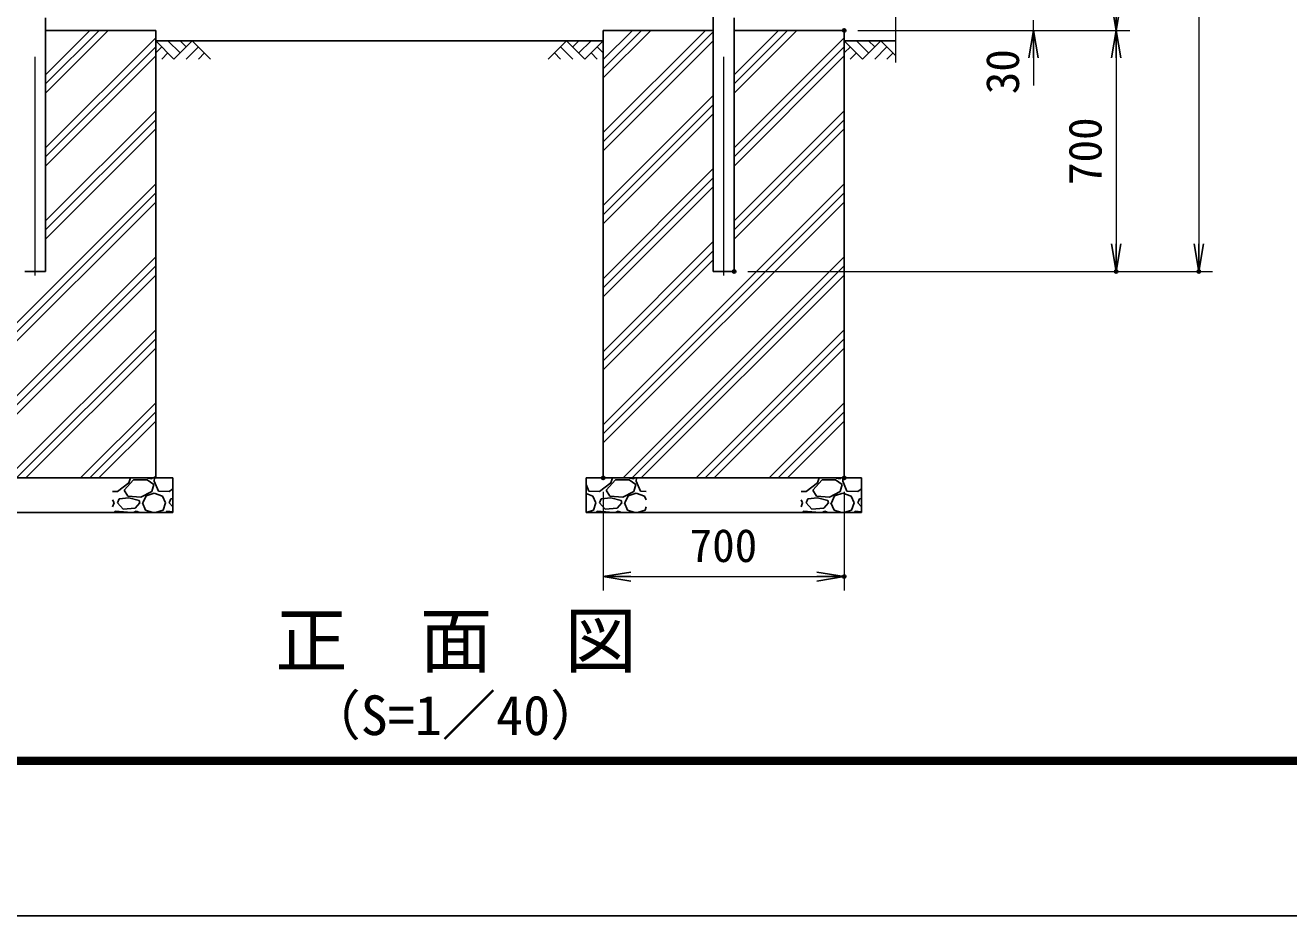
# Model space of a CAD drawing. Units: millimetres, scale not verified. Extents: x -8400 to 8400, y -5940 to 5940.
# Drawn here: x -6309 to -2639, y -5940 to -3353 of the extents above; entities that cross this region are included whole.
import ezdxf
from ezdxf.enums import TextEntityAlignment as Align

# ---------------------------------------------------------------- set-up
doc = ezdxf.new("R2010")
doc.units = ezdxf.units.MM
doc.header["$LTSCALE"] = 20
doc.header["$PDMODE"] = 32
doc.header["$PDSIZE"] = 10
doc.linetypes.add('USER1', pattern=[50.8, 31.75, -6.35, 6.35, -6.35])
for name, color, linetype, lineweight in [('0-0_D-TTL-TXT', 7, 'Continuous', 25), ('0-3_D-STR1', 1, 'Continuous', 25), ('0-4_D-STR-DIM', 7, 'Continuous', 13), ('0-7_D-DCR-HCH', 7, 'Continuous', 13), ('0-8_D-BGD', 7, 'Continuous', 25), ('0-9_D-STR4', 7, 'Continuous', 25), ('0-C_D-BMK', 2, 'USER1', 13), ('0-E_D-TTL', 7, 'Continuous', 25)]:
    doc.layers.add(name, color=color, linetype=linetype, lineweight=lineweight)
doc.layers.add('0-5_0', color=7, linetype='Continuous')
doc.layers.add('0-6_Defpoints', color=7, linetype='Continuous')
doc.styles.add('ＭＳ ゴシック', font='')
doc.styles.get('ＭＳ ゴシック').set_extended_font_data('MS Gothic')

# ---------------------------------------------------------------- blocks, each defined once
blk = doc.blocks.new('_Open')
at = {"layer": '0-5_0'}
blk.add_line((-20, 3.333), (0, 0), dxfattribs=at)
blk.add_lwpolyline([(-20, -3.333), (0, 0), (-20, 0)], dxfattribs=at)

msp = doc.modelspace()

# ---------------------------------------------------------------- linework, layer by layer
at = {"layer": '0-3_D-STR1'}
for p, q in [((-4310.63, -2768.22), (-4310.63, -4068.22)), ((-6250.13, -4068.22), (-6250.13, -3331.6)), ((-4250.13, -4068.22), (-4250.13, -3331.6)), ((-6310.63, -4068.22), (-6250.13, -4068.22)), ((-4310.63, -4068.22), (-4250.13, -4068.22))]:
    msp.add_line(p, q, dxfattribs=at)
at = {"layer": '0-4_D-STR-DIM'}
for p, q in [((-2900.38, 4554.78), (-2900.38, -3988.22)), ((-3780.38, -3461.22), (-3780.38, -2378.87)), ((-3380.38, -3368.22), (-3380.38, -3338.22)), ((-3890.38, -3368.22), (-3100.38, -3368.22)), ((-3890.38, -3368.22), (-3340.38, -3368.22)), ((-3890.38, -3368.22), (-3100.38, -3368.22)), ((-3380.38, -3448.22), (-3380.38, -3528.22)), ((-3140.38, -3448.22), (-3140.38, -3988.22)), ((-4210.13, -4068.22), (-3100.38, -4068.22)), ((-4210.13, -4068.22), (-2860.38, -4068.22)), ((-4630.38, -4708.22), (-4630.38, -4994.86)), ((-3930.38, -4708.22), (-3930.38, -4994.86)), ((-4550.38, -4954.86), (-4010.38, -4954.86))]:
    msp.add_line(p, q, dxfattribs=at)
at = {"layer": '0-6_Defpoints'}
for p in [(-3930.38, -3368.22), (-4250.13, -4068.22), (-4250.13, -4068.22), (-3140.38, -4068.22), (-2900.38, -4068.22), (-4630.38, -4668.22), (-3930.38, -4668.22), (-3930.38, -4954.86)]:
    msp.add_point(p, dxfattribs=at)
at = {"layer": '0-7_D-DCR-HCH'}
for p, q in [((-6250.13, -3550.01), (-6068.34, -3368.22)), ((-6250.13, -3523.49), (-6094.85, -3368.22)), ((-6250.13, -3496.97), (-6121.37, -3368.22)), ((-4630.38, -3505.99), (-4492.6, -3368.22)), ((-4630.38, -3479.48), (-4519.12, -3368.22)), ((-4630.38, -3452.96), (-4545.63, -3368.22)), ((-4630.38, -3665.09), (-4333.5, -3368.22)), ((-4630.38, -3691.61), (-4310.63, -3371.86)), ((-4250.13, -3550.01), (-4068.34, -3368.22)), ((-4250.13, -3523.49), (-4094.85, -3368.22)), ((-4250.13, -3496.97), (-4121.37, -3368.22)), ((-6250.13, -3709.11), (-5930.38, -3389.36)), ((-5877.17, -3451.43), (-5930.38, -3398.22)), ((-5859.43, -3433.69), (-5894.9, -3398.22)), ((-5823.95, -3398.22), (-5877.17, -3451.43)), ((-5841.6, -3416.05), (-5859.43, -3398.22)), ((-5823.95, -3398.22), (-5770.74, -3451.43)), ((-4736.8, -3398.22), (-4790.01, -3451.43)), ((-4736.8, -3398.22), (-4683.59, -3451.43)), ((-4719.06, -3415.95), (-4701.33, -3398.22)), ((-4701.33, -3433.69), (-4665.85, -3398.22)), ((-4683.59, -3451.43), (-4630.38, -3398.22)), ((-4630.38, -3718.13), (-4310.63, -3398.38)), ((-4250.13, -3709.11), (-3930.38, -3389.36)), ((-3877.17, -3451.43), (-3930.38, -3398.22)), ((-3859.43, -3433.69), (-3894.9, -3398.22)), ((-3823.95, -3398.22), (-3877.17, -3451.43)), ((-3841.6, -3416.05), (-3859.43, -3398.22)), ((-3823.95, -3398.22), (-3780.38, -3441.79)), ((-6250.13, -3735.62), (-5930.38, -3415.87)), ((-6250.13, -3762.14), (-5930.38, -3442.39)), ((-5912.64, -3415.95), (-5930.38, -3433.61)), ((-5894.9, -3433.69), (-5912.72, -3451.43)), ((-5806.22, -3415.95), (-5841.85, -3451.43)), ((-5788.48, -3433.69), (-5806.3, -3451.43)), ((-4772.28, -3433.69), (-4754.46, -3451.43)), ((-4754.54, -3415.95), (-4718.9, -3451.43)), ((-4665.85, -3433.69), (-4648.03, -3451.43)), ((-4648.11, -3415.95), (-4630.38, -3433.61)), ((-4250.13, -3735.62), (-3930.38, -3415.87)), ((-4250.13, -3762.14), (-3930.38, -3442.39)), ((-3912.64, -3415.95), (-3930.38, -3433.61)), ((-3894.9, -3433.69), (-3912.72, -3451.43)), ((-3806.22, -3415.95), (-3841.85, -3451.43)), ((-3788.48, -3433.69), (-3806.3, -3451.43)), ((-4630.38, -3877.22), (-4310.63, -3557.47)), ((-4630.38, -3903.74), (-4310.63, -3583.99)), ((-6250.13, -3921.24), (-5930.38, -3601.49)), ((-6250.13, -3947.75), (-5930.38, -3628)), ((-4630.38, -3930.26), (-4310.63, -3610.51)), ((-4250.13, -3921.24), (-3930.38, -3601.49)), ((-4250.13, -3947.75), (-3930.38, -3628)), ((-6250.13, -3974.27), (-5930.38, -3654.52)), ((-4250.13, -3974.27), (-3930.38, -3654.52)), ((-4630.38, -4089.36), (-4310.63, -3769.61)), ((-6630.38, -4513.62), (-5930.38, -3813.62)), ((-4630.38, -4115.87), (-4310.63, -3796.12)), ((-4630.38, -4513.62), (-3930.38, -3813.62)), ((-6630.38, -4540.14), (-5930.38, -3840.14)), ((-4630.38, -4142.39), (-4310.63, -3822.64)), ((-4630.38, -4540.14), (-3930.38, -3840.14)), ((-6630.38, -4566.65), (-5930.38, -3866.65)), ((-4630.38, -4566.65), (-3930.38, -3866.65)), ((-4630.38, -4301.49), (-4310.63, -3981.74)), ((-6572.84, -4668.22), (-5930.38, -4025.75)), ((-4630.38, -4328), (-4310.63, -4008.25)), ((-4630.38, -4354.52), (-4310.63, -4034.77)), ((-4572.84, -4668.22), (-3930.38, -4025.75)), ((-6546.32, -4668.22), (-5930.38, -4052.27)), ((-4546.32, -4668.22), (-3930.38, -4052.27)), ((-6519.81, -4668.22), (-5930.38, -4078.79)), ((-4519.81, -4668.22), (-3930.38, -4078.79)), ((-6360.71, -4668.22), (-5930.38, -4237.88)), ((-4360.71, -4668.22), (-3930.38, -4237.88)), ((-6334.19, -4668.22), (-5930.38, -4264.4)), ((-6307.68, -4668.22), (-5930.38, -4290.92)), ((-4334.19, -4668.22), (-3930.38, -4264.4)), ((-4307.68, -4668.22), (-3930.38, -4290.92)), ((-6148.58, -4668.22), (-5930.38, -4450.02)), ((-6122.06, -4668.22), (-5930.38, -4476.53)), ((-4148.58, -4668.22), (-3930.38, -4450.02)), ((-4122.06, -4668.22), (-3930.38, -4476.53)), ((-6095.54, -4668.22), (-5930.38, -4503.05)), ((-4095.54, -4668.22), (-3930.38, -4503.05)), ((-5936.45, -4668.22), (-5930.38, -4662.15)), ((-3936.45, -4668.22), (-3930.38, -4662.15))]:
    msp.add_line(p, q, dxfattribs=at)
at = {"layer": '0-8_D-BGD'}
for p, q in [((-5930.38, -3398.22), (-4630.38, -3398.22)), ((-3930.38, -3398.22), (-3780.38, -3398.22))]:
    msp.add_line(p, q, dxfattribs=at)
at = {"layer": '0-9_D-STR4'}
for p, q in [((-5930.38, -3368.22), (-6250.13, -3368.22)), ((-5930.38, -3368.22), (-5930.38, -4668.22)), ((-4310.63, -3368.22), (-4630.38, -3368.22)), ((-4630.38, -3368.22), (-4630.38, -4668.22)), ((-3930.38, -3368.22), (-4250.13, -3368.22)), ((-3930.38, -3368.22), (-3930.38, -4668.22)), ((-5880.38, -4668.22), (-6680.38, -4668.22)), ((-6040.92, -4707.87), (-6007.92, -4682.37)), ((-6021.42, -4703.37), (-5994.42, -4673.37)), ((-6007.92, -4682.37), (-6003.39, -4668.22)), ((-5959.84, -4668.22), (-5941.92, -4670.37)), ((-5941.92, -4670.37), (-5940.72, -4668.22)), ((-5935.92, -4686.87), (-5941.92, -4707.87)), ((-5933.96, -4668.22), (-5934.42, -4677.87)), ((-5934.42, -4677.87), (-5922.42, -4706.37)), ((-5880.38, -4768.22), (-5880.38, -4668.22)), ((-3880.38, -4668.22), (-4680.38, -4668.22)), ((-4680.38, -4768.22), (-4680.38, -4668.22)), ((-4680.38, -4687.46), (-4672.42, -4706.37)), ((-4640.92, -4707.87), (-4607.92, -4682.37)), ((-4621.42, -4703.37), (-4594.42, -4673.37)), ((-4607.92, -4682.37), (-4603.39, -4668.22)), ((-4594.42, -4673.37), (-4555.42, -4673.37)), ((-4559.84, -4668.22), (-4541.92, -4670.37)), ((-4555.42, -4673.37), (-4535.92, -4686.87)), ((-4541.92, -4670.37), (-4540.72, -4668.22)), ((-4535.92, -4686.87), (-4541.92, -4707.87)), ((-4533.96, -4668.22), (-4534.42, -4677.87)), ((-4534.42, -4677.87), (-4522.42, -4706.37)), ((-4040.92, -4707.87), (-4007.92, -4682.37)), ((-4021.42, -4703.37), (-3994.42, -4673.37)), ((-4007.92, -4682.37), (-4003.39, -4668.22)), ((-3959.84, -4668.22), (-3941.92, -4670.37)), ((-3941.92, -4670.37), (-3940.72, -4668.22)), ((-3935.92, -4686.87), (-3941.92, -4707.87)), ((-3933.96, -4668.22), (-3934.42, -4677.87)), ((-3934.42, -4677.87), (-3922.42, -4706.37)), ((-3880.38, -4768.22), (-3880.38, -4668.22)), ((-6055.38, -4707.18), (-6040.92, -4707.87)), ((-6055.38, -4732.29), (-6051.42, -4740.87)), ((-6040.92, -4740.87), (-6036.42, -4728.87)), ((-6007.92, -4725.87), (-6036.42, -4728.87)), ((-6010.92, -4721.37), (-6021.42, -4703.37)), ((-5973.42, -4724.37), (-6010.92, -4721.37)), ((-5977.92, -4733.37), (-6007.92, -4725.87)), ((-5976.42, -4740.87), (-5977.92, -4733.37)), ((-5941.92, -4707.87), (-5973.42, -4724.37)), ((-5967.42, -4740.87), (-5958.42, -4719.87)), ((-5958.42, -4719.87), (-5934.42, -4712.37)), ((-5934.42, -4712.37), (-5910.42, -4721.37)), ((-5922.42, -4706.37), (-5890.92, -4707.87)), ((-5910.42, -4721.37), (-5901.42, -4740.87)), ((-5890.92, -4707.87), (-5880.38, -4699.72)), ((-5890.92, -4740.87), (-5886.42, -4728.87)), ((-5880.38, -4728.23), (-5886.42, -4728.87)), ((-4680.38, -4713.88), (-4660.42, -4721.37)), ((-4672.42, -4706.37), (-4640.92, -4707.87)), ((-4660.42, -4721.37), (-4651.42, -4740.87)), ((-4640.92, -4740.87), (-4636.42, -4728.87)), ((-4607.92, -4725.87), (-4636.42, -4728.87)), ((-4610.92, -4721.37), (-4621.42, -4703.37)), ((-4573.42, -4724.37), (-4610.92, -4721.37)), ((-4577.92, -4733.37), (-4607.92, -4725.87)), ((-4576.42, -4740.87), (-4577.92, -4733.37)), ((-4541.92, -4707.87), (-4573.42, -4724.37)), ((-4567.42, -4740.87), (-4558.42, -4719.87)), ((-4558.42, -4719.87), (-4534.42, -4712.37)), ((-4534.42, -4712.37), (-4510.42, -4721.37)), ((-4522.42, -4706.37), (-4505.38, -4707.18)), ((-4510.42, -4721.37), (-4505.38, -4732.29)), ((-4055.38, -4707.18), (-4040.92, -4707.87)), ((-4055.38, -4732.29), (-4051.42, -4740.87)), ((-4040.92, -4740.87), (-4036.42, -4728.87)), ((-4007.92, -4725.87), (-4036.42, -4728.87)), ((-4010.92, -4721.37), (-4021.42, -4703.37)), ((-3973.42, -4724.37), (-4010.92, -4721.37)), ((-3977.92, -4733.37), (-4007.92, -4725.87)), ((-3976.42, -4740.87), (-3977.92, -4733.37)), ((-3941.92, -4707.87), (-3973.42, -4724.37)), ((-3967.42, -4740.87), (-3958.42, -4719.87)), ((-3958.42, -4719.87), (-3934.42, -4712.37)), ((-3934.42, -4712.37), (-3910.42, -4721.37)), ((-3922.42, -4706.37), (-3890.92, -4707.87)), ((-3910.42, -4721.37), (-3901.42, -4740.87)), ((-3890.92, -4707.87), (-3880.38, -4699.72)), ((-3890.92, -4740.87), (-3886.42, -4728.87)), ((-3880.38, -4728.23), (-3886.42, -4728.87)), ((-5880.38, -4768.22), (-6680.38, -4768.22)), ((-6055.38, -4751.95), (-6051.42, -4740.87)), ((-6048.42, -4764.87), (-6052.09, -4768.22)), ((-6012.42, -4767.87), (-6048.42, -4764.87)), ((-6024.42, -4758.87), (-6040.92, -4740.87)), ((-5989.92, -4755.87), (-6024.42, -4758.87)), ((-6012.21, -4768.22), (-6012.42, -4767.87)), ((-5986.92, -4764.87), (-5994.73, -4768.22)), ((-5976.42, -4740.87), (-5989.92, -4755.87)), ((-5976.87, -4768.22), (-5986.92, -4764.87)), ((-5968.92, -4740.87), (-5959.92, -4761.87)), ((-5959.92, -4761.87), (-5938.33, -4768.22)), ((-5930.5, -4768.22), (-5908.92, -4761.87)), ((-5908.92, -4761.87), (-5901.42, -4740.87)), ((-5898.42, -4764.87), (-5902.09, -4768.22)), ((-5880.38, -4766.37), (-5898.42, -4764.87)), ((-5880.38, -4752.37), (-5890.92, -4740.87)), ((-4680.38, -4768.18), (-4658.92, -4761.87)), ((-3880.38, -4768.22), (-4680.38, -4768.22)), ((-4658.92, -4761.87), (-4651.42, -4740.87)), ((-4648.42, -4764.87), (-4652.09, -4768.22)), ((-4612.42, -4767.87), (-4648.42, -4764.87)), ((-4624.42, -4758.87), (-4640.92, -4740.87)), ((-4589.92, -4755.87), (-4624.42, -4758.87)), ((-4612.21, -4768.22), (-4612.42, -4767.87)), ((-4586.92, -4764.87), (-4594.73, -4768.22)), ((-4576.42, -4740.87), (-4589.92, -4755.87)), ((-4576.87, -4768.22), (-4586.92, -4764.87)), ((-4568.92, -4740.87), (-4559.92, -4761.87)), ((-4559.92, -4761.87), (-4538.33, -4768.22)), ((-4530.5, -4768.22), (-4508.92, -4761.87)), ((-4508.92, -4761.87), (-4505.38, -4751.95)), ((-4055.38, -4751.95), (-4051.42, -4740.87)), ((-4048.42, -4764.87), (-4052.09, -4768.22)), ((-4012.42, -4767.87), (-4048.42, -4764.87)), ((-4024.42, -4758.87), (-4040.92, -4740.87)), ((-3989.92, -4755.87), (-4024.42, -4758.87)), ((-4012.21, -4768.22), (-4012.42, -4767.87)), ((-3986.92, -4764.87), (-3994.73, -4768.22)), ((-3976.42, -4740.87), (-3989.92, -4755.87)), ((-3976.87, -4768.22), (-3986.92, -4764.87)), ((-3968.92, -4740.87), (-3959.92, -4761.87)), ((-3959.92, -4761.87), (-3938.33, -4768.22)), ((-3930.5, -4768.22), (-3908.92, -4761.87)), ((-3908.92, -4761.87), (-3901.42, -4740.87)), ((-3898.42, -4764.87), (-3902.09, -4768.22)), ((-3880.38, -4766.37), (-3898.42, -4764.87)), ((-3880.38, -4752.37), (-3890.92, -4740.87))]:
    msp.add_line(p, q, dxfattribs=at)
for points in [[(-5994.42, -4673.37), (-5955.42, -4673.37), (-5935.92, -4686.87)], [(-3994.42, -4673.37), (-3955.42, -4673.37), (-3935.92, -4686.87)]]:
    msp.add_lwpolyline(points, dxfattribs=at)
at = {"layer": '0-C_D-BMK'}
for p, q in [((-6280.38, -4080.22), (-6280.38, 4646.78)), ((-4280.38, -4080.22), (-4280.38, 4646.78))]:
    msp.add_line(p, q, dxfattribs=at)
at = {"layer": '0-E_D-TTL', "color": 2}
msp.add_lwpolyline([(-8400, 5940), (8400, 5940), (8400, -5940), (-8400, -5940)], close=True, dxfattribs=at)
at = {"layer": '0-E_D-TTL'}
for points in [[(-7860, 5500), (7860, 5500), (7860, -5500), (-7860, -5500)], [(-7855, 5495), (7855, 5495), (7855, -5495), (-7855, -5495)], [(-7850, 5490), (7850, 5490), (7850, -5490), (-7850, -5490)], [(-7845, 5485), (7845, 5485), (7845, -5485), (-7845, -5485)], [(-7840, 5480), (7840, 5480), (7840, -5480), (-7840, -5480)]]:
    msp.add_lwpolyline(points, close=True, dxfattribs=at)

# ---------------------------------------------------------------- block references
at = {"layer": '0-4_D-STR-DIM', "xscale": 4, "yscale": 4}
for p, rotation in [((-3140.38, -3368.22), 270), ((-3380.38, -3368.22), 90), ((-3140.38, -3368.22), 90), ((-3140.38, -4068.22), 270), ((-2900.38, -4068.22), 270), ((-4630.38, -4954.86), 180)]:
    msp.add_blockref('_Open', p, dxfattribs=dict(at, rotation=rotation))
msp.add_blockref('_Open', (-3930.38, -4954.86), dxfattribs=at)

# ---------------------------------------------------------------- texts
at = {"layer": '0-0_D-TTL-TXT', "style": 'ＭＳ ゴシック'}
for s, height, p in [('正\u3000面\u3000図', 154, (-5583.08, -5263.52)), ('（S=1／40）', 115.4, (-5492.11, -5449.91))]:
    msp.add_text(s, height=height, dxfattribs=at).set_placement(p, align=Align.BOTTOM_LEFT)
at = {"layer": '0-4_D-STR-DIM', "style": 'ＭＳ ゴシック'}
for s, p in [('30', (-3393.74, -3553.47)), ('700', (-3153.87, -3817.22))]:
    msp.add_text(s, height=96.19, rotation=90, dxfattribs=at).set_placement(p, align=Align.BOTTOM_LEFT)
msp.add_text('700', height=96.19, dxfattribs=at).set_placement((-4379.38, -4941.36), align=Align.BOTTOM_LEFT)

doc.saveas('drawing.dxf')
